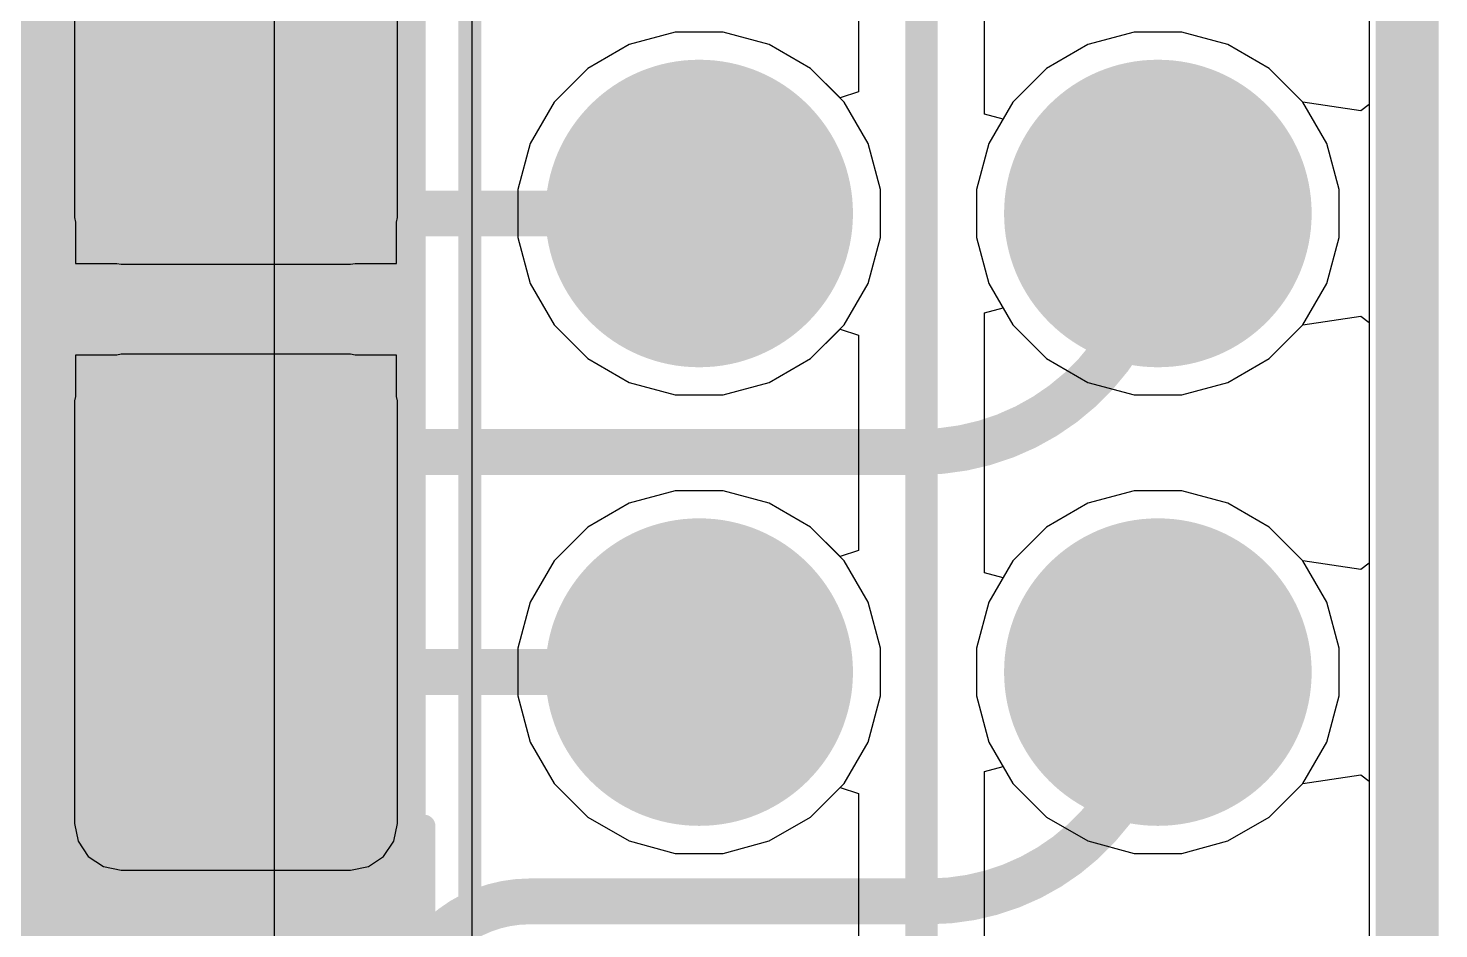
# Model space of a CAD drawing. Header units: inches. Extents: x -0.01 to 2.44, y -0.01 to 2.26.
# Drawn here: x 1.7447 to 2.0522, y 0.848 to 1.0444 of the extents above; entities that cross this region are included whole.
import ezdxf

# ---------------------------------------------------------------- set-up
doc = ezdxf.new("R2010")
doc.units = ezdxf.units.IN
doc.header["$MEASUREMENT"] = 0
for name, color, linetype in [('Board Outline', 216, 'Continuous'), ('Bottom Layer', 5, 'Continuous'), ('Bottom Overlay', 54, 'Continuous'), ('Bottom Paste', 16, 'Continuous'), ('Bottom Solder', 6, 'Continuous'), ('GROUND', 16, 'Continuous'), ('Multi-Layer', 9, 'Continuous'), ('Pad Holes', 156, 'Continuous'), ('POWER', 76, 'Continuous'), ('SIGNAL1', 90, 'Continuous'), ('SIGNAL2', 156, 'Continuous'), ('Top Layer', 1, 'Continuous'), ('Top Overlay', 2, 'Continuous'), ('Top Paste', 8, 'Continuous'), ('Top Solder', 216, 'Continuous')]:
    doc.layers.add(name, color=color, linetype=linetype)

# ---------------------------------------------------------------- blocks, each defined once
blk = doc.blocks.new('RES_0805_B_42')
at = {"layer": 'Bottom Layer'}
for points in [[(-0.06, 0.025), (-0.02, 0.025), (-0.02, -0.025), (-0.06, -0.025)], [(0.02, 0.025), (0.06, 0.025), (0.06, -0.025), (0.02, -0.025)]]:
    blk.add_hatch(color=5, dxfattribs=at).paths.add_polyline_path(points)
at = {"layer": 'Bottom Paste'}
for points in [[(-0.06, 0.025), (-0.02, 0.025), (-0.02, -0.025), (-0.06, -0.025)], [(0.02, 0.025), (0.06, 0.025), (0.06, -0.025), (0.02, -0.025)]]:
    blk.add_hatch(color=16, dxfattribs=at).paths.add_polyline_path(points)
at = {"layer": 'Bottom Solder'}
for points in [[(-0.064, 0.029), (-0.016, 0.029), (-0.016, -0.029), (-0.064, -0.029)], [(0.016, 0.029), (0.064, 0.029), (0.064, -0.029), (0.016, -0.029)]]:
    blk.add_hatch(color=6, dxfattribs=at).paths.add_polyline_path(points)
at = {"layer": 'Bottom Overlay'}
for points in [[(-0.064, -0.029, 0.005, 0.005, 0), (-0.064, 0.029, 0.005, 0.005, 0)], [(0.064, 0.029, 0.005, 0.005, 0), (-0.064, 0.029, 0.005, 0.005, 0)], [(0.064, -0.029, 0.005, 0.005, 0), (0.064, 0.029, 0.005, 0.005, 0)], [(0.064, -0.029, 0.005, 0.005, 0), (-0.064, -0.029, 0.005, 0.005, 0)]]:
    blk.add_lwpolyline(points, format="xyseb", dxfattribs=at)
for points in [[(-0.06525, 0.029, 0.0025, 0.0025, 1), (-0.06275, 0.029, 0.0025, 0.0025, 1)], [(-0.06525, 0.029, 0.0025, 0.0025, 1), (-0.06275, 0.029, 0.0025, 0.0025, 1)], [(0.06275, 0.029, 0.0025, 0.0025, 1), (0.06525, 0.029, 0.0025, 0.0025, 1)], [(0.06275, 0.029, 0.0025, 0.0025, 1), (0.06525, 0.029, 0.0025, 0.0025, 1)], [(-0.06525, -0.029, 0.0025, 0.0025, 1), (-0.06275, -0.029, 0.0025, 0.0025, 1)], [(-0.06525, -0.029, 0.0025, 0.0025, 1), (-0.06275, -0.029, 0.0025, 0.0025, 1)], [(0.06275, -0.029, 0.0025, 0.0025, 1), (0.06525, -0.029, 0.0025, 0.0025, 1)], [(0.06275, -0.029, 0.0025, 0.0025, 1), (0.06525, -0.029, 0.0025, 0.0025, 1)]]:
    blk.add_lwpolyline(points, format="xyseb", close=True, dxfattribs=at)
blk = doc.blocks.new('TO_252_2L_81')
at = {"layer": 'Top Layer'}
blk.add_hatch(color=1, dxfattribs=at).paths.add_polyline_path([(-0.1378, 0.27362), (0.1378, 0.27362), (0.1378, -0.00197), (-0.1378, -0.00197)])
at = {"layer": 'Top Paste'}
blk.add_hatch(color=8, dxfattribs=at).paths.add_polyline_path([(-0.1378, 0.27362), (0.1378, 0.27362), (0.1378, -0.00197), (-0.1378, -0.00197)])
at = {"layer": 'Top Solder'}
blk.add_hatch(color=216, dxfattribs=at).paths.add_polyline_path([(-0.1418, 0.27762), (0.1418, 0.27762), (0.1418, -0.00597), (-0.1418, -0.00597)])
blk = doc.blocks.new('SOT_323_B_82')
at = {"layer": 'Bottom Layer'}
for points in [[(-0.03484, 0.04921), (-0.01634, 0.04921), (-0.01634, 0.02559), (-0.03484, 0.02559)], [(0.01634, 0.04921), (0.03484, 0.04921), (0.03484, 0.02559), (0.01634, 0.02559)], [(-0.00925, -0.02559), (0.00925, -0.02559), (0.00925, -0.04921), (-0.00925, -0.04921)]]:
    blk.add_hatch(color=5, dxfattribs=at).paths.add_polyline_path(points)
at = {"layer": 'Bottom Paste'}
for points in [[(-0.03484, 0.04921), (-0.01634, 0.04921), (-0.01634, 0.02559), (-0.03484, 0.02559)], [(0.01634, 0.04921), (0.03484, 0.04921), (0.03484, 0.02559), (0.01634, 0.02559)], [(-0.00925, -0.02559), (0.00925, -0.02559), (0.00925, -0.04921), (-0.00925, -0.04921)]]:
    blk.add_hatch(color=16, dxfattribs=at).paths.add_polyline_path(points)
at = {"layer": 'Bottom Solder'}
for points in [[(-0.03884, 0.05321), (-0.01234, 0.05321), (-0.01234, 0.02159), (-0.03884, 0.02159)], [(0.01234, 0.05321), (0.03884, 0.05321), (0.03884, 0.02159), (0.01234, 0.02159)], [(-0.01325, -0.02159), (0.01325, -0.02159), (0.01325, -0.05321), (-0.01325, -0.05321)]]:
    blk.add_hatch(color=6, dxfattribs=at).paths.add_polyline_path(points)
at = {"layer": 'Bottom Overlay'}
for points in [[(-0.047, 0.042, 0.005, 0.005, 0), (-0.047, 0.032, 0.005, 0.005, 0)], [(-0.042, 0.037, 0.005, 0.005, 0), (-0.047, 0.042, 0.005, 0.005, 0)], [(-0.042, 0.037, 0.005, 0.005, 0), (-0.047, 0.032, 0.005, 0.005, 0)], [(0.009, 0.027, 0.005, 0.005, 0), (-0.008, 0.027, 0.005, 0.005, 0)], [(-0.041, 0.019, 0.005, 0.005, 0), (-0.041, -0.025, 0.005, 0.005, 0)], [(0.041, 0.019, 0.005, 0.005, 0), (0.041, -0.025, 0.005, 0.005, 0)], [(-0.016, -0.025, 0.005, 0.005, 0), (-0.041, -0.025, 0.005, 0.005, 0)], [(0.041, -0.025, 0.005, 0.005, 0), (0.016, -0.025, 0.005, 0.005, 0)]]:
    blk.add_lwpolyline(points, format="xyseb", dxfattribs=at)
for points in [[(-0.04825, 0.042, 0.0025, 0.0025, 1), (-0.04575, 0.042, 0.0025, 0.0025, 1)], [(-0.04825, 0.042, 0.0025, 0.0025, 1), (-0.04575, 0.042, 0.0025, 0.0025, 1)], [(-0.04325, 0.037, 0.0025, 0.0025, 1), (-0.04075, 0.037, 0.0025, 0.0025, 1)], [(-0.04325, 0.037, 0.0025, 0.0025, 1), (-0.04075, 0.037, 0.0025, 0.0025, 1)], [(-0.04825, 0.032, 0.0025, 0.0025, 1), (-0.04575, 0.032, 0.0025, 0.0025, 1)], [(-0.04825, 0.032, 0.0025, 0.0025, 1), (-0.04575, 0.032, 0.0025, 0.0025, 1)], [(-0.00925, 0.027, 0.0025, 0.0025, 1), (-0.00675, 0.027, 0.0025, 0.0025, 1)], [(0.00775, 0.027, 0.0025, 0.0025, 1), (0.01025, 0.027, 0.0025, 0.0025, 1)], [(-0.04225, 0.019, 0.0025, 0.0025, 1), (-0.03975, 0.019, 0.0025, 0.0025, 1)], [(0.03975, 0.019, 0.0025, 0.0025, 1), (0.04225, 0.019, 0.0025, 0.0025, 1)], [(-0.04225, -0.025, 0.0025, 0.0025, 1), (-0.03975, -0.025, 0.0025, 0.0025, 1)], [(-0.04225, -0.025, 0.0025, 0.0025, 1), (-0.03975, -0.025, 0.0025, 0.0025, 1)], [(-0.01725, -0.025, 0.0025, 0.0025, 1), (-0.01475, -0.025, 0.0025, 0.0025, 1)], [(0.01475, -0.025, 0.0025, 0.0025, 1), (0.01725, -0.025, 0.0025, 0.0025, 1)], [(0.03975, -0.025, 0.0025, 0.0025, 1), (0.04225, -0.025, 0.0025, 0.0025, 1)], [(0.03975, -0.025, 0.0025, 0.0025, 1), (0.04225, -0.025, 0.0025, 0.0025, 1)]]:
    blk.add_lwpolyline(points, format="xyseb", close=True, dxfattribs=at)
blk = doc.blocks.new('HDR_2_5_TH__M_____83')
at = {"layer": 'Bottom Layer'}
h = blk.add_hatch(color=5, dxfattribs=at)
edge = h.paths.add_edge_path()
edge.add_arc((0, 0.05), 0.02953, 0, 360)
h = blk.add_hatch(color=5, dxfattribs=at)
edge = h.paths.add_edge_path()
edge.add_arc((0.1, 0.05), 0.02953, 0, 360)
h = blk.add_hatch(color=5, dxfattribs=at)
edge = h.paths.add_edge_path()
edge.add_arc((0, -0.05), 0.02953, 0, 360)
h = blk.add_hatch(color=5, dxfattribs=at)
edge = h.paths.add_edge_path()
edge.add_arc((0.1, -0.05), 0.02953, 0, 360)
at = {"layer": 'Bottom Solder'}
h = blk.add_hatch(color=6, dxfattribs=at)
edge = h.paths.add_edge_path()
edge.add_arc((0, 0.05), 0.03353, 0, 360)
h = blk.add_hatch(color=6, dxfattribs=at)
edge = h.paths.add_edge_path()
edge.add_arc((0.1, 0.05), 0.03353, 0, 360)
h = blk.add_hatch(color=6, dxfattribs=at)
edge = h.paths.add_edge_path()
edge.add_arc((0, -0.05), 0.03353, 0, 360)
h = blk.add_hatch(color=6, dxfattribs=at)
edge = h.paths.add_edge_path()
edge.add_arc((0.1, -0.05), 0.03353, 0, 360)
at = {"layer": 'GROUND'}
h = blk.add_hatch(color=16, dxfattribs=at)
edge = h.paths.add_edge_path()
edge.add_arc((0, 0.05), 0.02953, 0, 360)
h = blk.add_hatch(color=16, dxfattribs=at)
edge = h.paths.add_edge_path()
edge.add_arc((0.1, 0.05), 0.02953, 0, 360)
h = blk.add_hatch(color=16, dxfattribs=at)
edge = h.paths.add_edge_path()
edge.add_arc((0, -0.05), 0.02953, 0, 360)
h = blk.add_hatch(color=16, dxfattribs=at)
edge = h.paths.add_edge_path()
edge.add_arc((0.1, -0.05), 0.02953, 0, 360)
at = {"layer": 'Multi-Layer'}
h = blk.add_hatch(color=9, dxfattribs=at)
edge = h.paths.add_edge_path()
edge.add_arc((0, 0.05), 0.02953, 0, 360)
h = blk.add_hatch(color=9, dxfattribs=at)
edge = h.paths.add_edge_path()
edge.add_arc((0.1, 0.05), 0.02953, 0, 360)
h = blk.add_hatch(color=9, dxfattribs=at)
edge = h.paths.add_edge_path()
edge.add_arc((0, -0.05), 0.02953, 0, 360)
h = blk.add_hatch(color=9, dxfattribs=at)
edge = h.paths.add_edge_path()
edge.add_arc((0.1, -0.05), 0.02953, 0, 360)
at = {"layer": 'Pad Holes'}
h = blk.add_hatch(color=7, dxfattribs=at)
edge = h.paths.add_edge_path()
edge.add_arc((0, 0.05), 0.01772, 0, 360)
h = blk.add_hatch(color=7, dxfattribs=at)
edge = h.paths.add_edge_path()
edge.add_arc((0.1, 0.05), 0.01772, 0, 360)
h = blk.add_hatch(color=7, dxfattribs=at)
edge = h.paths.add_edge_path()
edge.add_arc((0, -0.05), 0.01772, 0, 360)
h = blk.add_hatch(color=7, dxfattribs=at)
edge = h.paths.add_edge_path()
edge.add_arc((0.1, -0.05), 0.01772, 0, 360)
at = {"layer": 'POWER'}
h = blk.add_hatch(color=76, dxfattribs=at)
edge = h.paths.add_edge_path()
edge.add_arc((0, 0.05), 0.02953, 0, 360)
h = blk.add_hatch(color=76, dxfattribs=at)
edge = h.paths.add_edge_path()
edge.add_arc((0.1, 0.05), 0.02953, 0, 360)
h = blk.add_hatch(color=76, dxfattribs=at)
edge = h.paths.add_edge_path()
edge.add_arc((0, -0.05), 0.02953, 0, 360)
h = blk.add_hatch(color=76, dxfattribs=at)
edge = h.paths.add_edge_path()
edge.add_arc((0.1, -0.05), 0.02953, 0, 360)
at = {"layer": 'SIGNAL1'}
h = blk.add_hatch(color=90, dxfattribs=at)
edge = h.paths.add_edge_path()
edge.add_arc((0, 0.05), 0.02953, 0, 360)
h = blk.add_hatch(color=90, dxfattribs=at)
edge = h.paths.add_edge_path()
edge.add_arc((0.1, 0.05), 0.02953, 0, 360)
h = blk.add_hatch(color=90, dxfattribs=at)
edge = h.paths.add_edge_path()
edge.add_arc((0, -0.05), 0.02953, 0, 360)
h = blk.add_hatch(color=90, dxfattribs=at)
edge = h.paths.add_edge_path()
edge.add_arc((0.1, -0.05), 0.02953, 0, 360)
at = {"layer": 'SIGNAL2'}
h = blk.add_hatch(color=156, dxfattribs=at)
edge = h.paths.add_edge_path()
edge.add_arc((0, 0.05), 0.02953, 0, 360)
h = blk.add_hatch(color=156, dxfattribs=at)
edge = h.paths.add_edge_path()
edge.add_arc((0.1, 0.05), 0.02953, 0, 360)
h = blk.add_hatch(color=156, dxfattribs=at)
edge = h.paths.add_edge_path()
edge.add_arc((0, -0.05), 0.02953, 0, 360)
h = blk.add_hatch(color=156, dxfattribs=at)
edge = h.paths.add_edge_path()
edge.add_arc((0.1, -0.05), 0.02953, 0, 360)
at = {"layer": 'Top Layer'}
h = blk.add_hatch(color=1, dxfattribs=at)
edge = h.paths.add_edge_path()
edge.add_arc((0, 0.05), 0.02953, 0, 360)
h = blk.add_hatch(color=1, dxfattribs=at)
edge = h.paths.add_edge_path()
edge.add_arc((0.1, 0.05), 0.02953, 0, 360)
h = blk.add_hatch(color=1, dxfattribs=at)
edge = h.paths.add_edge_path()
edge.add_arc((0, -0.05), 0.02953, 0, 360)
h = blk.add_hatch(color=1, dxfattribs=at)
edge = h.paths.add_edge_path()
edge.add_arc((0.1, -0.05), 0.02953, 0, 360)
at = {"layer": 'Top Solder'}
h = blk.add_hatch(color=216, dxfattribs=at)
edge = h.paths.add_edge_path()
edge.add_arc((0, 0.05), 0.03353, 0, 360)
h = blk.add_hatch(color=216, dxfattribs=at)
edge = h.paths.add_edge_path()
edge.add_arc((0.1, 0.05), 0.03353, 0, 360)
h = blk.add_hatch(color=216, dxfattribs=at)
edge = h.paths.add_edge_path()
edge.add_arc((0, -0.05), 0.03353, 0, 360)
h = blk.add_hatch(color=216, dxfattribs=at)
edge = h.paths.add_edge_path()
edge.add_arc((0.1, -0.05), 0.03353, 0, 360)
at = {"layer": 'Top Overlay'}
for points in [[(0.251, 0.1, 0.005, 0.005, 0), (-0.251, 0.1, 0.005, 0.005, 0)], [(0.251, -0.1, 0.005, 0.005, 0), (-0.251, -0.1, 0.005, 0.005, 0)]]:
    blk.add_lwpolyline(points, format="xyseb", dxfattribs=at)

msp = doc.modelspace()

# ---------------------------------------------------------------- hatches: boundary and pattern name
at = {"layer": 'Bottom Layer'}
for points in [[(1.765, 1.00312), (1.815, 1.00312), (1.815, 1.1137), (1.765, 1.1137)], [(1.765, 0.871), (1.815, 0.871), (1.815, 0.96312), (1.765, 0.96312)]]:
    msp.add_hatch(color=5, dxfattribs=at).paths.add_polyline_path(points)
at = {"layer": 'Top Layer'}
msp.add_hatch(color=1, dxfattribs=at).paths.add_polyline_path([(1.25428, 0.79835), (1.83134, 0.79835), (1.83134, 1.07394), (1.25428, 1.07394)])

# ---------------------------------------------------------------- linework, layer by layer
at = {"layer": 'Board Outline'}
msp.add_lwpolyline([(2.04724, 0, 0.01, 0.01, 0), (2.04724, 1.85039, 0.01, 0.01, 0)], format="xyseb", dxfattribs=at)
at = {"layer": 'Bottom Layer'}
for p, q in [((2.03705, 1.2893), (2.03705, 0.62497)), ((1.7548, 1.10914), (1.7548, 1.00312)), ((1.8252, 1.00312), (1.8252, 1.09761)), ((1.8858, 1.04353), (1.87574, 1.04083)), ((1.8962, 1.04353), (1.8858, 1.04353)), ((1.90626, 1.04083), (1.8962, 1.04353)), ((1.9858, 1.04353), (1.97574, 1.04083)), ((1.9962, 1.04353), (1.9858, 1.04353)), ((2.00626, 1.04083), (1.9962, 1.04353)), ((1.87574, 1.04083), (1.86673, 1.03563)), ((1.91527, 1.03563), (1.90626, 1.04083)), ((1.97574, 1.04083), (1.96673, 1.03563)), ((2.01527, 1.03563), (2.00626, 1.04083)), ((1.86673, 1.03563), (1.85937, 1.02827)), ((1.92263, 1.02827), (1.91527, 1.03563)), ((1.96673, 1.03563), (1.95937, 1.02827)), ((2.02263, 1.02827), (2.01527, 1.03563)), ((1.85937, 1.02827), (1.85417, 1.01926)), ((1.92783, 1.01926), (1.92263, 1.02827)), ((1.95937, 1.02827), (1.95417, 1.01926)), ((2.02783, 1.01926), (2.02263, 1.02827)), ((1.85417, 1.01926), (1.85147, 1.0092)), ((1.93053, 1.0092), (1.92783, 1.01926)), ((1.95417, 1.01926), (1.95147, 1.0092)), ((2.03053, 1.0092), (2.02783, 1.01926)), ((1.85147, 1.0092), (1.85147, 0.9988)), ((1.93053, 0.9988), (1.93053, 1.0092)), ((1.95147, 1.0092), (1.95147, 0.9988)), ((2.03053, 0.9988), (2.03053, 1.0092)), ((1.7548, 1.00312), (1.755, 1.00214)), ((1.825, 1.00214), (1.8252, 1.00312)), ((1.755, 1.00214), (1.755, 0.99312)), ((1.825, 0.99312), (1.825, 1.00214)), ((1.85147, 0.9988), (1.85417, 0.98874)), ((1.92783, 0.98874), (1.93053, 0.9988)), ((1.95147, 0.9988), (1.95417, 0.98874)), ((2.02783, 0.98874), (2.03053, 0.9988)), ((1.755, 0.99312), (1.76402, 0.99312)), ((1.76402, 0.99312), (1.765, 0.99292)), ((1.765, 0.99292), (1.815, 0.99292)), ((1.815, 0.99292), (1.81598, 0.99312)), ((1.81598, 0.99312), (1.825, 0.99312)), ((1.85417, 0.98874), (1.85937, 0.97973)), ((1.92263, 0.97973), (1.92783, 0.98874)), ((1.95417, 0.98874), (1.95937, 0.97973)), ((2.02263, 0.97973), (2.02783, 0.98874)), ((1.85937, 0.97973), (1.86673, 0.97237)), ((1.91527, 0.97237), (1.92263, 0.97973)), ((1.95937, 0.97973), (1.96673, 0.97237)), ((2.01527, 0.97237), (2.02263, 0.97973)), ((1.76402, 0.97312), (1.755, 0.97312)), ((1.755, 0.97312), (1.755, 0.96411)), ((1.765, 0.97332), (1.76402, 0.97312)), ((1.815, 0.97332), (1.765, 0.97332)), ((1.81598, 0.97312), (1.815, 0.97332)), ((1.825, 0.97312), (1.81598, 0.97312)), ((1.825, 0.96411), (1.825, 0.97312)), ((1.86673, 0.97237), (1.87574, 0.96717)), ((1.90626, 0.96717), (1.91527, 0.97237)), ((1.96673, 0.97237), (1.97574, 0.96717)), ((2.00626, 0.96717), (2.01527, 0.97237)), ((1.87574, 0.96717), (1.8858, 0.96447)), ((1.8962, 0.96447), (1.90626, 0.96717)), ((1.97574, 0.96717), (1.9858, 0.96447)), ((1.9962, 0.96447), (2.00626, 0.96717)), ((1.755, 0.96411), (1.7548, 0.96312)), ((1.7548, 0.96312), (1.7548, 0.871)), ((1.8252, 0.96312), (1.825, 0.96411)), ((1.8252, 0.871), (1.8252, 0.96312)), ((1.8858, 0.96447), (1.8962, 0.96447)), ((1.9858, 0.96447), (1.9962, 0.96447)), ((1.8858, 0.94353), (1.87574, 0.94083)), ((1.8962, 0.94353), (1.8858, 0.94353)), ((1.90626, 0.94083), (1.8962, 0.94353)), ((1.9858, 0.94353), (1.97574, 0.94083)), ((1.9962, 0.94353), (1.9858, 0.94353)), ((2.00626, 0.94083), (1.9962, 0.94353)), ((1.87574, 0.94083), (1.86673, 0.93563)), ((1.91527, 0.93563), (1.90626, 0.94083)), ((1.97574, 0.94083), (1.96673, 0.93563)), ((2.01527, 0.93563), (2.00626, 0.94083)), ((1.86673, 0.93563), (1.85937, 0.92827)), ((1.92263, 0.92827), (1.91527, 0.93563)), ((1.96673, 0.93563), (1.95937, 0.92827)), ((2.02263, 0.92827), (2.01527, 0.93563)), ((1.85937, 0.92827), (1.85417, 0.91926)), ((1.92783, 0.91926), (1.92263, 0.92827)), ((1.95937, 0.92827), (1.95417, 0.91926)), ((2.02783, 0.91926), (2.02263, 0.92827)), ((1.85417, 0.91926), (1.85147, 0.9092)), ((1.93053, 0.9092), (1.92783, 0.91926)), ((1.95417, 0.91926), (1.95147, 0.9092)), ((2.03053, 0.9092), (2.02783, 0.91926)), ((1.85147, 0.9092), (1.85147, 0.8988)), ((1.93053, 0.8988), (1.93053, 0.9092)), ((1.95147, 0.9092), (1.95147, 0.8988)), ((2.03053, 0.8988), (2.03053, 0.9092)), ((1.85147, 0.8988), (1.85417, 0.88874)), ((1.92783, 0.88874), (1.93053, 0.8988)), ((1.95147, 0.8988), (1.95417, 0.88874)), ((2.02783, 0.88874), (2.03053, 0.8988)), ((1.85417, 0.88874), (1.85937, 0.87973)), ((1.92263, 0.87973), (1.92783, 0.88874)), ((1.95417, 0.88874), (1.95937, 0.87973)), ((2.02263, 0.87973), (2.02783, 0.88874)), ((1.85937, 0.87973), (1.86673, 0.87237)), ((1.91527, 0.87237), (1.92263, 0.87973)), ((1.95937, 0.87973), (1.96673, 0.87237)), ((2.01527, 0.87237), (2.02263, 0.87973)), ((1.7548, 0.871), (1.75558, 0.8671)), ((1.82442, 0.8671), (1.8252, 0.871)), ((1.86673, 0.87237), (1.87574, 0.86717)), ((1.90626, 0.86717), (1.91527, 0.87237)), ((1.96673, 0.87237), (1.97574, 0.86717)), ((2.00626, 0.86717), (2.01527, 0.87237)), ((1.75558, 0.8671), (1.75779, 0.86379)), ((1.82221, 0.86379), (1.82442, 0.8671)), ((1.87574, 0.86717), (1.8858, 0.86447)), ((1.8858, 0.86447), (1.8962, 0.86447)), ((1.8962, 0.86447), (1.90626, 0.86717)), ((1.97574, 0.86717), (1.9858, 0.86447)), ((1.9858, 0.86447), (1.9962, 0.86447)), ((1.9962, 0.86447), (2.00626, 0.86717)), ((1.75779, 0.86379), (1.7611, 0.86158)), ((1.7611, 0.86158), (1.765, 0.86081)), ((1.815, 0.86081), (1.8189, 0.86158)), ((1.8189, 0.86158), (1.82221, 0.86379)), ((1.765, 0.86081), (1.815, 0.86081))]:
    msp.add_line(p, q, dxfattribs=at)
at = {"layer": 'GROUND'}
for p, q in [((2.03705, 1.08022), (2.03705, 1.02778)), ((1.8858, 1.04353), (1.87574, 1.04083)), ((1.8962, 1.04353), (1.8858, 1.04353)), ((1.90626, 1.04083), (1.8962, 1.04353)), ((1.9858, 1.04353), (1.97574, 1.04083)), ((1.9962, 1.04353), (1.9858, 1.04353)), ((2.00626, 1.04083), (1.9962, 1.04353)), ((1.87574, 1.04083), (1.86673, 1.03563)), ((1.91527, 1.03563), (1.90626, 1.04083)), ((1.97574, 1.04083), (1.96673, 1.03563)), ((2.01527, 1.03563), (2.00626, 1.04083)), ((1.86673, 1.03563), (1.85937, 1.02827)), ((1.92263, 1.02827), (1.91527, 1.03563)), ((1.96673, 1.03563), (1.95937, 1.02827)), ((2.02263, 1.02827), (2.01527, 1.03563)), ((1.85937, 1.02827), (1.85417, 1.01926)), ((1.92783, 1.01926), (1.92263, 1.02827)), ((1.95937, 1.02827), (1.95417, 1.01926)), ((2.03527, 1.02639), (2.02263, 1.02827)), ((2.03705, 1.02778), (2.03527, 1.02639)), ((1.85417, 1.01926), (1.85147, 1.0092)), ((1.93053, 1.0092), (1.92783, 1.01926)), ((1.95417, 1.01926), (1.95147, 1.0092)), ((1.85147, 1.0092), (1.85147, 0.9988)), ((1.93053, 0.9988), (1.93053, 1.0092)), ((1.95147, 1.0092), (1.95147, 0.9988)), ((1.85147, 0.9988), (1.85417, 0.98874)), ((1.92783, 0.98874), (1.93053, 0.9988)), ((1.95147, 0.9988), (1.95417, 0.98874)), ((1.85417, 0.98874), (1.85937, 0.97973)), ((1.92263, 0.97973), (1.92783, 0.98874)), ((1.95417, 0.98874), (1.95937, 0.97973)), ((2.02263, 0.97973), (2.03527, 0.98161)), ((2.03527, 0.98161), (2.03705, 0.98022)), ((1.85937, 0.97973), (1.86673, 0.97237)), ((1.91527, 0.97237), (1.92263, 0.97973)), ((1.95937, 0.97973), (1.96673, 0.97237)), ((2.01527, 0.97237), (2.02263, 0.97973)), ((2.03705, 0.98022), (2.03705, 0.92778)), ((1.86673, 0.97237), (1.87574, 0.96717)), ((1.90626, 0.96717), (1.91527, 0.97237)), ((1.96673, 0.97237), (1.97574, 0.96717)), ((2.00626, 0.96717), (2.01527, 0.97237)), ((1.87574, 0.96717), (1.8858, 0.96447)), ((1.8962, 0.96447), (1.90626, 0.96717)), ((1.97574, 0.96717), (1.9858, 0.96447)), ((1.9962, 0.96447), (2.00626, 0.96717)), ((1.8858, 0.96447), (1.8962, 0.96447)), ((1.9858, 0.96447), (1.9962, 0.96447)), ((1.8858, 0.94353), (1.87574, 0.94083)), ((1.8962, 0.94353), (1.8858, 0.94353)), ((1.90626, 0.94083), (1.8962, 0.94353)), ((1.9858, 0.94353), (1.97574, 0.94083)), ((1.9962, 0.94353), (1.9858, 0.94353)), ((2.00626, 0.94083), (1.9962, 0.94353)), ((1.87574, 0.94083), (1.86673, 0.93563)), ((1.91527, 0.93563), (1.90626, 0.94083)), ((1.97574, 0.94083), (1.96673, 0.93563)), ((2.01527, 0.93563), (2.00626, 0.94083)), ((1.86673, 0.93563), (1.85937, 0.92827)), ((1.92263, 0.92827), (1.91527, 0.93563)), ((1.96673, 0.93563), (1.95937, 0.92827)), ((2.02263, 0.92827), (2.01527, 0.93563)), ((1.85937, 0.92827), (1.85417, 0.91926)), ((1.92783, 0.91926), (1.92263, 0.92827)), ((1.95937, 0.92827), (1.95417, 0.91926)), ((2.03527, 0.92639), (2.02263, 0.92827)), ((2.03705, 0.92778), (2.03527, 0.92639)), ((1.85417, 0.91926), (1.85147, 0.9092)), ((1.93053, 0.9092), (1.92783, 0.91926)), ((1.95417, 0.91926), (1.95147, 0.9092)), ((1.85147, 0.9092), (1.85147, 0.8988)), ((1.93053, 0.8988), (1.93053, 0.9092)), ((1.95147, 0.9092), (1.95147, 0.8988)), ((1.85147, 0.8988), (1.85417, 0.88874)), ((1.92783, 0.88874), (1.93053, 0.8988)), ((1.95147, 0.8988), (1.95417, 0.88874)), ((1.85417, 0.88874), (1.85937, 0.87973)), ((1.92263, 0.87973), (1.92783, 0.88874)), ((1.95417, 0.88874), (1.95937, 0.87973)), ((1.85937, 0.87973), (1.86673, 0.87237)), ((1.91527, 0.87237), (1.92263, 0.87973)), ((1.95937, 0.87973), (1.96673, 0.87237)), ((2.01527, 0.87237), (2.02263, 0.87973)), ((2.02263, 0.87973), (2.03527, 0.88161)), ((2.03527, 0.88161), (2.03705, 0.88022)), ((2.03705, 0.88022), (2.03705, 0.82778)), ((1.86673, 0.87237), (1.87574, 0.86717)), ((1.90626, 0.86717), (1.91527, 0.87237)), ((1.96673, 0.87237), (1.97574, 0.86717)), ((2.00626, 0.86717), (2.01527, 0.87237)), ((1.87574, 0.86717), (1.8858, 0.86447)), ((1.8858, 0.86447), (1.8962, 0.86447)), ((1.8962, 0.86447), (1.90626, 0.86717)), ((1.97574, 0.86717), (1.9858, 0.86447)), ((1.9858, 0.86447), (1.9962, 0.86447)), ((1.9962, 0.86447), (2.00626, 0.86717))]:
    msp.add_line(p, q, dxfattribs=at)
at = {"layer": 'POWER'}
for p, q in [((2.03705, 1.05527), (2.03705, 1.02778)), ((1.8858, 1.04353), (1.87574, 1.04083)), ((1.8962, 1.04353), (1.8858, 1.04353)), ((1.90626, 1.04083), (1.8962, 1.04353)), ((1.9858, 1.04353), (1.97574, 1.04083)), ((1.9962, 1.04353), (1.9858, 1.04353)), ((2.00626, 1.04083), (1.9962, 1.04353)), ((1.87574, 1.04083), (1.86673, 1.03563)), ((1.91527, 1.03563), (1.90626, 1.04083)), ((1.97574, 1.04083), (1.96673, 1.03563)), ((2.01527, 1.03563), (2.00626, 1.04083)), ((1.86673, 1.03563), (1.85937, 1.02827)), ((1.92263, 1.02827), (1.91527, 1.03563)), ((1.96673, 1.03563), (1.95937, 1.02827)), ((2.02263, 1.02827), (2.01527, 1.03563)), ((1.85937, 1.02827), (1.85417, 1.01926)), ((1.92783, 1.01926), (1.92263, 1.02827)), ((1.95937, 1.02827), (1.95417, 1.01926)), ((2.03527, 1.02639), (2.02263, 1.02827)), ((2.03705, 1.02778), (2.03527, 1.02639)), ((1.85417, 1.01926), (1.85147, 1.0092)), ((1.93053, 1.0092), (1.92783, 1.01926)), ((1.95417, 1.01926), (1.95147, 1.0092)), ((1.85147, 1.0092), (1.85147, 0.9988)), ((1.93053, 0.9988), (1.93053, 1.0092)), ((1.95147, 1.0092), (1.95147, 0.9988)), ((1.85147, 0.9988), (1.85417, 0.98874)), ((1.92783, 0.98874), (1.93053, 0.9988)), ((1.95147, 0.9988), (1.95417, 0.98874)), ((1.85417, 0.98874), (1.85937, 0.97973)), ((1.92263, 0.97973), (1.92783, 0.98874)), ((1.95417, 0.98874), (1.95937, 0.97973)), ((2.02263, 0.97973), (2.03527, 0.98161)), ((2.03527, 0.98161), (2.03705, 0.98022)), ((1.85937, 0.97973), (1.86673, 0.97237)), ((1.91527, 0.97237), (1.92263, 0.97973)), ((1.95937, 0.97973), (1.96673, 0.97237)), ((2.01527, 0.97237), (2.02263, 0.97973)), ((2.03705, 0.98022), (2.03705, 0.92778)), ((1.86673, 0.97237), (1.87574, 0.96717)), ((1.90626, 0.96717), (1.91527, 0.97237)), ((1.96673, 0.97237), (1.97574, 0.96717)), ((2.00626, 0.96717), (2.01527, 0.97237)), ((1.87574, 0.96717), (1.8858, 0.96447)), ((1.8962, 0.96447), (1.90626, 0.96717)), ((1.97574, 0.96717), (1.9858, 0.96447)), ((1.9962, 0.96447), (2.00626, 0.96717)), ((1.8858, 0.96447), (1.8962, 0.96447)), ((1.9858, 0.96447), (1.9962, 0.96447)), ((1.8858, 0.94353), (1.87574, 0.94083)), ((1.8962, 0.94353), (1.8858, 0.94353)), ((1.90626, 0.94083), (1.8962, 0.94353)), ((1.9858, 0.94353), (1.97574, 0.94083)), ((1.9962, 0.94353), (1.9858, 0.94353)), ((2.00626, 0.94083), (1.9962, 0.94353)), ((1.87574, 0.94083), (1.86673, 0.93563)), ((1.91527, 0.93563), (1.90626, 0.94083)), ((1.97574, 0.94083), (1.96673, 0.93563)), ((2.01527, 0.93563), (2.00626, 0.94083)), ((1.86673, 0.93563), (1.85937, 0.92827)), ((1.92263, 0.92827), (1.91527, 0.93563)), ((1.96673, 0.93563), (1.95937, 0.92827)), ((2.02263, 0.92827), (2.01527, 0.93563)), ((1.85937, 0.92827), (1.85417, 0.91926)), ((1.92783, 0.91926), (1.92263, 0.92827)), ((1.95937, 0.92827), (1.95417, 0.91926)), ((2.03527, 0.92639), (2.02263, 0.92827)), ((2.03705, 0.92778), (2.03527, 0.92639)), ((1.85417, 0.91926), (1.85147, 0.9092)), ((1.93053, 0.9092), (1.92783, 0.91926)), ((1.95417, 0.91926), (1.95147, 0.9092)), ((1.85147, 0.9092), (1.85147, 0.8988)), ((1.93053, 0.8988), (1.93053, 0.9092)), ((1.95147, 0.9092), (1.95147, 0.8988)), ((1.85147, 0.8988), (1.85417, 0.88874)), ((1.92783, 0.88874), (1.93053, 0.8988)), ((1.95147, 0.8988), (1.95417, 0.88874)), ((1.85417, 0.88874), (1.85937, 0.87973)), ((1.92263, 0.87973), (1.92783, 0.88874)), ((1.95417, 0.88874), (1.95937, 0.87973)), ((1.85937, 0.87973), (1.86673, 0.87237)), ((1.91527, 0.87237), (1.92263, 0.87973)), ((1.95937, 0.87973), (1.96673, 0.87237)), ((2.01527, 0.87237), (2.02263, 0.87973)), ((2.02263, 0.87973), (2.03527, 0.88161)), ((2.03527, 0.88161), (2.03705, 0.88022)), ((2.03705, 0.88022), (2.03705, 0.74)), ((1.86673, 0.87237), (1.87574, 0.86717)), ((1.90626, 0.86717), (1.91527, 0.87237)), ((1.96673, 0.87237), (1.97574, 0.86717)), ((2.00626, 0.86717), (2.01527, 0.87237)), ((1.87574, 0.86717), (1.8858, 0.86447)), ((1.8858, 0.86447), (1.8962, 0.86447)), ((1.8962, 0.86447), (1.90626, 0.86717)), ((1.97574, 0.86717), (1.9858, 0.86447)), ((1.9858, 0.86447), (1.9962, 0.86447)), ((1.9962, 0.86447), (2.00626, 0.86717))]:
    msp.add_line(p, q, dxfattribs=at)
at = {"layer": 'SIGNAL1'}
for points in [[(1.7529, 1.03769, 0.01, 0.01, -0.414214), (1.76802, 1.0528, 0.01, 0.01, 0)], [(1.7529, 0.35417, 0.01, 0.01, 0), (1.7529, 1.03769, 0.01, 0.01, 0)], [(1.77084, 0.98645, 0.01, 0.01, -0.414214), (1.78839, 1.004, 0.01, 0.01, 0)], [(1.78839, 1.004, 0.01, 0.01, 0), (1.891, 1.004, 0.01, 0.01, 0)], [(1.991, 1.004, 0.01, 0.01, -0.414214), (1.939, 0.952, 0.01, 0.01, 0)], [(1.77084, 0.37926, 0.01, 0.01, 0), (1.77084, 0.98645, 0.01, 0.01, 0)], [(1.78951, 0.9338, 0.01, 0.01, -0.414214), (1.8077, 0.952, 0.01, 0.01, 0)], [(1.8077, 0.952, 0.01, 0.01, 0), (1.939, 0.952, 0.01, 0.01, 0)], [(1.78951, 0.41587, 0.01, 0.01, 0), (1.78951, 0.9338, 0.01, 0.01, 0)], [(1.80781, 0.88269, 0.01, 0.01, -0.414214), (1.82912, 0.904, 0.01, 0.01, 0)], [(1.82912, 0.904, 0.01, 0.01, 0), (1.891, 0.904, 0.01, 0.01, 0)], [(1.991, 0.904, 0.01, 0.01, -0.414214), (1.941, 0.854, 0.01, 0.01, 0)], [(1.80781, 0.44108, 0.01, 0.01, 0), (1.80781, 0.88269, 0.01, 0.01, 0)], [(1.82612, 0.82611, 0.01, 0.01, -0.414214), (1.85401, 0.854, 0.01, 0.01, 0)], [(1.85401, 0.854, 0.01, 0.01, 0), (1.941, 0.854, 0.01, 0.01, 0)]]:
    msp.add_lwpolyline(points, format="xyseb", dxfattribs=at)
for points in [[(1.7504, 1.03769, 0.005, 0.005, 1), (1.7554, 1.03769, 0.005, 0.005, 1)], [(1.7504, 1.03769, 0.005, 0.005, 1), (1.7554, 1.03769, 0.005, 0.005, 1)], [(1.78589, 1.004, 0.005, 0.005, 1), (1.79089, 1.004, 0.005, 0.005, 1)], [(1.78589, 1.004, 0.005, 0.005, 1), (1.79089, 1.004, 0.005, 0.005, 1)], [(1.8885, 1.004, 0.005, 0.005, 1), (1.8935, 1.004, 0.005, 0.005, 1)], [(1.9885, 1.004, 0.005, 0.005, 1), (1.9935, 1.004, 0.005, 0.005, 1)], [(1.76834, 0.98645, 0.005, 0.005, 1), (1.77334, 0.98645, 0.005, 0.005, 1)], [(1.76834, 0.98645, 0.005, 0.005, 1), (1.77334, 0.98645, 0.005, 0.005, 1)], [(1.8052, 0.952, 0.005, 0.005, 1), (1.8102, 0.952, 0.005, 0.005, 1)], [(1.8052, 0.952, 0.005, 0.005, 1), (1.8102, 0.952, 0.005, 0.005, 1)], [(1.9365, 0.952, 0.005, 0.005, 1), (1.9415, 0.952, 0.005, 0.005, 1)], [(1.9365, 0.952, 0.005, 0.005, 1), (1.9415, 0.952, 0.005, 0.005, 1)], [(1.78701, 0.9338, 0.005, 0.005, 1), (1.79201, 0.9338, 0.005, 0.005, 1)], [(1.78701, 0.9338, 0.005, 0.005, 1), (1.79201, 0.9338, 0.005, 0.005, 1)], [(1.82662, 0.904, 0.005, 0.005, 1), (1.83162, 0.904, 0.005, 0.005, 1)], [(1.82662, 0.904, 0.005, 0.005, 1), (1.83162, 0.904, 0.005, 0.005, 1)], [(1.8885, 0.904, 0.005, 0.005, 1), (1.8935, 0.904, 0.005, 0.005, 1)], [(1.9885, 0.904, 0.005, 0.005, 1), (1.9935, 0.904, 0.005, 0.005, 1)], [(1.80531, 0.88269, 0.005, 0.005, 1), (1.81031, 0.88269, 0.005, 0.005, 1)], [(1.80531, 0.88269, 0.005, 0.005, 1), (1.81031, 0.88269, 0.005, 0.005, 1)], [(1.85151, 0.854, 0.005, 0.005, 1), (1.85651, 0.854, 0.005, 0.005, 1)], [(1.85151, 0.854, 0.005, 0.005, 1), (1.85651, 0.854, 0.005, 0.005, 1)], [(1.9385, 0.854, 0.005, 0.005, 1), (1.9435, 0.854, 0.005, 0.005, 1)], [(1.9385, 0.854, 0.005, 0.005, 1), (1.9435, 0.854, 0.005, 0.005, 1)]]:
    msp.add_lwpolyline(points, format="xyseb", close=True, dxfattribs=at)
at = {"layer": 'SIGNAL2'}
for p, q in [((1.79843, 0.701), (1.79843, 1.23491)), ((2.03705, 1.08022), (2.03705, 1.02778)), ((1.8858, 1.04353), (1.87574, 1.04083)), ((1.8962, 1.04353), (1.8858, 1.04353)), ((1.90626, 1.04083), (1.8962, 1.04353)), ((1.9858, 1.04353), (1.97574, 1.04083)), ((1.9962, 1.04353), (1.9858, 1.04353)), ((2.00626, 1.04083), (1.9962, 1.04353)), ((1.87574, 1.04083), (1.86673, 1.03563)), ((1.91527, 1.03563), (1.90626, 1.04083)), ((1.97574, 1.04083), (1.96673, 1.03563)), ((2.01527, 1.03563), (2.00626, 1.04083)), ((1.86673, 1.03563), (1.85937, 1.02827)), ((1.92263, 1.02827), (1.91527, 1.03563)), ((1.96673, 1.03563), (1.95937, 1.02827)), ((2.02263, 1.02827), (2.01527, 1.03563)), ((1.85937, 1.02827), (1.85417, 1.01926)), ((1.92783, 1.01926), (1.92263, 1.02827)), ((1.95937, 1.02827), (1.95417, 1.01926)), ((2.03527, 1.02639), (2.02263, 1.02827)), ((2.03705, 1.02778), (2.03527, 1.02639)), ((1.85417, 1.01926), (1.85147, 1.0092)), ((1.93053, 1.0092), (1.92783, 1.01926)), ((1.95417, 1.01926), (1.95147, 1.0092)), ((1.85147, 1.0092), (1.85147, 0.9988)), ((1.93053, 0.9988), (1.93053, 1.0092)), ((1.95147, 1.0092), (1.95147, 0.9988)), ((1.85147, 0.9988), (1.85417, 0.98874)), ((1.92783, 0.98874), (1.93053, 0.9988)), ((1.95147, 0.9988), (1.95417, 0.98874)), ((1.85417, 0.98874), (1.85937, 0.97973)), ((1.92263, 0.97973), (1.92783, 0.98874)), ((1.95417, 0.98874), (1.95937, 0.97973)), ((2.02263, 0.97973), (2.03527, 0.98161)), ((2.03527, 0.98161), (2.03705, 0.98022)), ((1.85937, 0.97973), (1.86673, 0.97237)), ((1.91527, 0.97237), (1.92263, 0.97973)), ((1.95937, 0.97973), (1.96673, 0.97237)), ((2.01527, 0.97237), (2.02263, 0.97973)), ((2.03705, 0.98022), (2.03705, 0.92778)), ((1.86673, 0.97237), (1.87574, 0.96717)), ((1.90626, 0.96717), (1.91527, 0.97237)), ((1.96673, 0.97237), (1.97574, 0.96717)), ((2.00626, 0.96717), (2.01527, 0.97237)), ((1.87574, 0.96717), (1.8858, 0.96447)), ((1.8962, 0.96447), (1.90626, 0.96717)), ((1.97574, 0.96717), (1.9858, 0.96447)), ((1.9962, 0.96447), (2.00626, 0.96717)), ((1.8858, 0.96447), (1.8962, 0.96447)), ((1.9858, 0.96447), (1.9962, 0.96447)), ((1.8858, 0.94353), (1.87574, 0.94083)), ((1.8962, 0.94353), (1.8858, 0.94353)), ((1.90626, 0.94083), (1.8962, 0.94353)), ((1.9858, 0.94353), (1.97574, 0.94083)), ((1.9962, 0.94353), (1.9858, 0.94353)), ((2.00626, 0.94083), (1.9962, 0.94353)), ((1.87574, 0.94083), (1.86673, 0.93563)), ((1.91527, 0.93563), (1.90626, 0.94083)), ((1.97574, 0.94083), (1.96673, 0.93563)), ((2.01527, 0.93563), (2.00626, 0.94083)), ((1.86673, 0.93563), (1.85937, 0.92827)), ((1.92263, 0.92827), (1.91527, 0.93563)), ((1.96673, 0.93563), (1.95937, 0.92827)), ((2.02263, 0.92827), (2.01527, 0.93563)), ((1.85937, 0.92827), (1.85417, 0.91926)), ((1.92783, 0.91926), (1.92263, 0.92827)), ((1.95937, 0.92827), (1.95417, 0.91926)), ((2.03527, 0.92639), (2.02263, 0.92827)), ((2.03705, 0.92778), (2.03527, 0.92639)), ((1.85417, 0.91926), (1.85147, 0.9092)), ((1.93053, 0.9092), (1.92783, 0.91926)), ((1.95417, 0.91926), (1.95147, 0.9092)), ((1.85147, 0.9092), (1.85147, 0.8988)), ((1.93053, 0.8988), (1.93053, 0.9092)), ((1.95147, 0.9092), (1.95147, 0.8988)), ((1.85147, 0.8988), (1.85417, 0.88874)), ((1.92783, 0.88874), (1.93053, 0.8988)), ((1.95147, 0.8988), (1.95417, 0.88874)), ((1.85417, 0.88874), (1.85937, 0.87973)), ((1.92263, 0.87973), (1.92783, 0.88874)), ((1.95417, 0.88874), (1.95937, 0.87973)), ((1.85937, 0.87973), (1.86673, 0.87237)), ((1.91527, 0.87237), (1.92263, 0.87973)), ((1.95937, 0.87973), (1.96673, 0.87237)), ((2.01527, 0.87237), (2.02263, 0.87973)), ((2.02263, 0.87973), (2.03527, 0.88161)), ((2.03527, 0.88161), (2.03705, 0.88022)), ((2.03705, 0.88022), (2.03705, 0.82778)), ((1.86673, 0.87237), (1.87574, 0.86717)), ((1.90626, 0.86717), (1.91527, 0.87237)), ((1.96673, 0.87237), (1.97574, 0.86717)), ((2.00626, 0.86717), (2.01527, 0.87237)), ((1.87574, 0.86717), (1.8858, 0.86447)), ((1.8858, 0.86447), (1.8962, 0.86447)), ((1.8962, 0.86447), (1.90626, 0.86717)), ((1.97574, 0.86717), (1.9858, 0.86447)), ((1.9858, 0.86447), (1.9962, 0.86447)), ((1.9962, 0.86447), (2.00626, 0.86717))]:
    msp.add_line(p, q, dxfattribs=at)
for points in [[(1.77627, 0.69659, 0.00461, 0.00461, 0), (1.77627, 1.45822, 0.00461, 0.00461, 0)], [(1.78589, 0.69659, 0.00461, 0.00461, 0), (1.78589, 1.45822, 0.00461, 0.00461, 0)], [(1.75087, 0.25443, 0.01, 0.01, 0), (1.75087, 1.13095, 0.01, 0.01, 0)]]:
    msp.add_lwpolyline(points, format="xyseb", dxfattribs=at)
at = {"layer": 'Top Layer'}
for p, q in [((2.03705, 1.30765), (2.03705, 0.62497)), ((1.95324, 1.02565), (1.95324, 1.08235)), ((1.92571, 1.0775), (1.92571, 1.0305)), ((1.84153, 0.79835), (1.84153, 1.07394)), ((1.8858, 1.04353), (1.87574, 1.04083)), ((1.8962, 1.04353), (1.8858, 1.04353)), ((1.90626, 1.04083), (1.8962, 1.04353)), ((1.9858, 1.04353), (1.97574, 1.04083)), ((1.9962, 1.04353), (1.9858, 1.04353)), ((2.00626, 1.04083), (1.9962, 1.04353)), ((1.87574, 1.04083), (1.86673, 1.03563)), ((1.91527, 1.03563), (1.90626, 1.04083)), ((1.97574, 1.04083), (1.96673, 1.03563)), ((2.01527, 1.03563), (2.00626, 1.04083)), ((1.86673, 1.03563), (1.85937, 1.02827)), ((1.92171, 1.02919), (1.91527, 1.03563)), ((1.96673, 1.03563), (1.95937, 1.02827)), ((2.02263, 1.02827), (2.01527, 1.03563)), ((1.92571, 1.0305), (1.92171, 1.02919)), ((1.85937, 1.02827), (1.85417, 1.01926)), ((1.95937, 1.02827), (1.95724, 1.02458)), ((2.02783, 1.01926), (2.02263, 1.02827)), ((1.95724, 1.02458), (1.95324, 1.02565)), ((1.85417, 1.01926), (1.85147, 1.0092)), ((2.03053, 1.0092), (2.02783, 1.01926)), ((1.85147, 1.0092), (1.85147, 0.9988)), ((2.03053, 0.9988), (2.03053, 1.0092)), ((1.85147, 0.9988), (1.85417, 0.98874)), ((2.02783, 0.98874), (2.03053, 0.9988)), ((1.85417, 0.98874), (1.85937, 0.97973)), ((2.02263, 0.97973), (2.02783, 0.98874)), ((1.95324, 0.98235), (1.95724, 0.98342)), ((1.95324, 0.92565), (1.95324, 0.98235)), ((1.95724, 0.98342), (1.95937, 0.97973)), ((1.85937, 0.97973), (1.86673, 0.97237)), ((1.91527, 0.97237), (1.92171, 0.97881)), ((1.92171, 0.97881), (1.92571, 0.9775)), ((1.95937, 0.97973), (1.96673, 0.97237)), ((2.01527, 0.97237), (2.02263, 0.97973)), ((1.92571, 0.9775), (1.92571, 0.9305)), ((1.86673, 0.97237), (1.87574, 0.96717)), ((1.90626, 0.96717), (1.91527, 0.97237)), ((1.96673, 0.97237), (1.97574, 0.96717)), ((2.00626, 0.96717), (2.01527, 0.97237)), ((1.87574, 0.96717), (1.8858, 0.96447)), ((1.8962, 0.96447), (1.90626, 0.96717)), ((1.97574, 0.96717), (1.9858, 0.96447)), ((1.9962, 0.96447), (2.00626, 0.96717)), ((1.8858, 0.96447), (1.8962, 0.96447)), ((1.9858, 0.96447), (1.9962, 0.96447)), ((1.8858, 0.94353), (1.87574, 0.94083)), ((1.8962, 0.94353), (1.8858, 0.94353)), ((1.90626, 0.94083), (1.8962, 0.94353)), ((1.9858, 0.94353), (1.97574, 0.94083)), ((1.9962, 0.94353), (1.9858, 0.94353)), ((2.00626, 0.94083), (1.9962, 0.94353)), ((1.87574, 0.94083), (1.86673, 0.93563)), ((1.91527, 0.93563), (1.90626, 0.94083)), ((1.97574, 0.94083), (1.96673, 0.93563)), ((2.01527, 0.93563), (2.00626, 0.94083)), ((1.86673, 0.93563), (1.85937, 0.92827)), ((1.92171, 0.92919), (1.91527, 0.93563)), ((1.96673, 0.93563), (1.95937, 0.92827)), ((2.02263, 0.92827), (2.01527, 0.93563)), ((1.92571, 0.9305), (1.92171, 0.92919)), ((1.85937, 0.92827), (1.85417, 0.91926)), ((1.95724, 0.92458), (1.95324, 0.92565)), ((1.95937, 0.92827), (1.95724, 0.92458)), ((2.02783, 0.91926), (2.02263, 0.92827)), ((1.85417, 0.91926), (1.85147, 0.9092)), ((2.03053, 0.9092), (2.02783, 0.91926)), ((1.85147, 0.9092), (1.85147, 0.8988)), ((2.03053, 0.8988), (2.03053, 0.9092)), ((1.85147, 0.8988), (1.85417, 0.88874)), ((2.02783, 0.88874), (2.03053, 0.8988)), ((1.85417, 0.88874), (1.85937, 0.87973)), ((2.02263, 0.87973), (2.02783, 0.88874)), ((1.95324, 0.88235), (1.95724, 0.88342)), ((1.95724, 0.88342), (1.95937, 0.87973)), ((1.85937, 0.87973), (1.86673, 0.87237)), ((1.95324, 0.82565), (1.95324, 0.88235)), ((1.95937, 0.87973), (1.96673, 0.87237)), ((2.01527, 0.87237), (2.02263, 0.87973)), ((1.91527, 0.87237), (1.92171, 0.87881)), ((1.92171, 0.87881), (1.92571, 0.8775)), ((1.92571, 0.8775), (1.92571, 0.8305)), ((1.86673, 0.87237), (1.87574, 0.86717)), ((1.90626, 0.86717), (1.91527, 0.87237)), ((1.96673, 0.87237), (1.97574, 0.86717)), ((2.00626, 0.86717), (2.01527, 0.87237)), ((1.87574, 0.86717), (1.8858, 0.86447)), ((1.8858, 0.86447), (1.8962, 0.86447)), ((1.8962, 0.86447), (1.90626, 0.86717)), ((1.97574, 0.86717), (1.9858, 0.86447)), ((1.9858, 0.86447), (1.9962, 0.86447)), ((1.9962, 0.86447), (2.00626, 0.86717))]:
    msp.add_line(p, q, dxfattribs=at)
msp.add_lwpolyline([(1.93947, 0.78913, 0.007, 0.007, 0), (1.93947, 1.39877, 0.007, 0.007, 0)], format="xyseb", dxfattribs=at)

# ---------------------------------------------------------------- block references
for name, p, rotation in [('TO_252_2L_81', (1.68354, 1.07197), 180), ('HDR_2_5_TH__M_____83', (1.941, 1.004), 270), ('RES_0805_B_42', (1.79, 0.98312), 270), ('SOT_323_B_82', (1.79, 0.84541), 180)]:
    msp.add_blockref(name, p, dxfattribs=dict(rotation=rotation))

doc.saveas('drawing.dxf')
